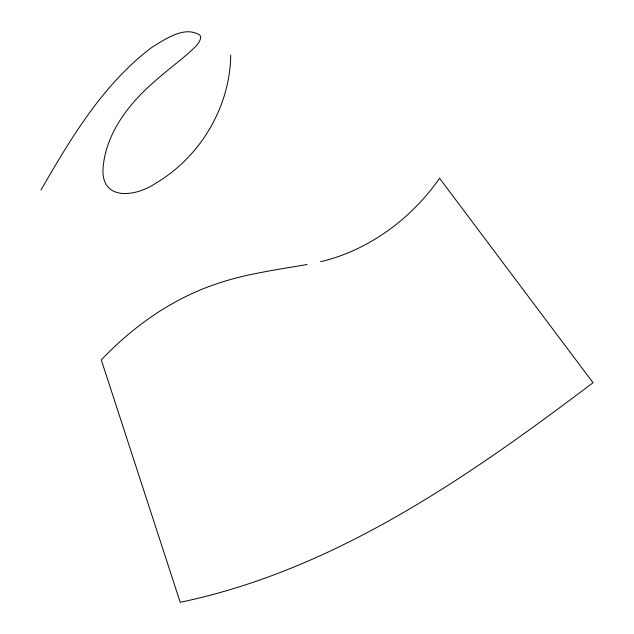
<?xml version="1.0" encoding="UTF-8"?>
<svg xmlns="http://www.w3.org/2000/svg" width="634" height="634" viewBox="0 0 634 634"><rect width="100%" height="100%" fill="white"/><g stroke="black" fill="none" stroke-linecap="round" stroke-linejoin="round"><path stroke-width="0.95" d="M230.752 55.11C230.007 106.924 200.407 156.78 155.948 183.123C135.232 197.277 99.443 201.572 103.231 166.068C106.71 132.625 128.52 104.317 153.079 82.785C164.539 72.506 176.807 63.194 188.504 53.193C193.116 48.58 199.647 44.34 200.74 37.446L200.035 35.282C184.748 25.225 165.426 39.213 152.168 47.13C103.199 83.87 71.111 137.855 40.964 190.002M320.622 261.707C368.829 250.335 411.458 218.643 439.568 178.273L593.036 382.722C468.716 476.57 335.378 569.887 180.214 602.3L101.281 359.89C133.045 326.478 171.766 299.05 215.647 284.175C245.215 273.888 276.361 269.886 307.054 264.497"/></g></svg>
